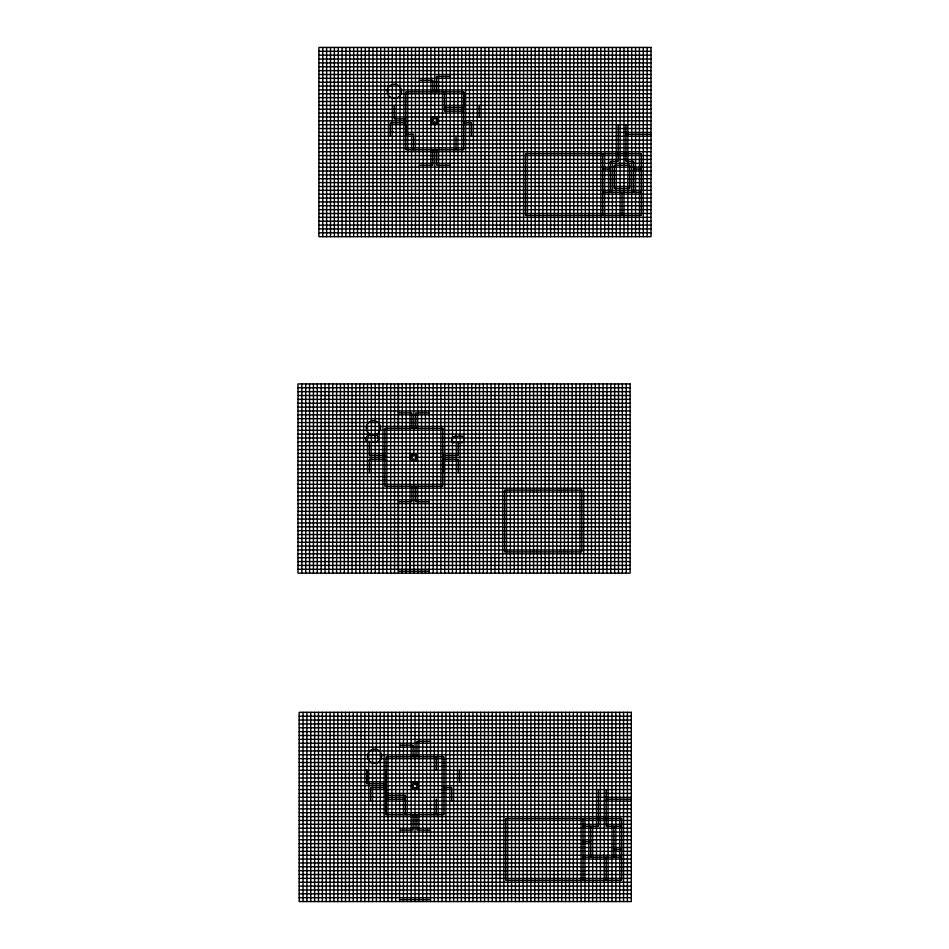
<?xml version="1.0" encoding="UTF-8"?>
<svg xmlns="http://www.w3.org/2000/svg" width="949" height="949" viewBox="0 0 949 949"><rect width="100%" height="100%" fill="white"/><g stroke="black" fill="none" stroke-linecap="round" stroke-linejoin="round"><path stroke-width="1.42" d="M386.065 814.669L386.065 756.744L443.99 756.744L443.99 814.669L386.065 814.669L386.065 789.568M398.39 573.137L398.39 383.93L398.39 428.331M405.804 136.265L405.804 124.687M409.98 571.215L409.98 501.701M442.803 472.744L442.803 461.155M463.729 91.863L463.729 149.776L405.804 149.776L405.804 91.863L463.729 91.863L463.729 107.308L444.417 107.308M366.753 781.846L366.848 770.256M386.065 781.846L386.16 770.256M318.911 51.317L651.014 51.317M318.911 55.172L651.014 55.172M318.911 59.04L651.014 59.04M318.911 62.895L651.014 62.895M318.911 66.762L651.014 66.762M318.911 70.617L651.014 70.617M318.911 74.485L651.014 74.485M450.206 76.406L436.694 76.406L436.694 91.863M318.911 78.34L651.014 78.34M419.316 80.274L432.827 80.274L432.827 91.863M318.911 82.207L651.014 82.207M318.911 86.062L651.014 86.062M318.911 89.93L651.014 89.93M318.911 93.785L651.014 93.785M318.911 97.652L651.014 97.652M318.911 101.507L651.014 101.507M318.911 105.375L651.014 105.375M318.911 109.23L651.014 109.23M463.729 111.163L444.417 111.163L444.417 91.863M318.911 113.097L651.014 113.097M318.911 116.952L651.014 116.952M405.804 118.886L394.215 118.886L394.215 105.375M318.911 120.82L433.076 120.82M436.042 120.82L651.014 120.82M405.804 122.753L390.359 122.753L390.359 136.265M463.729 122.753L471.451 122.753L471.451 136.265M318.911 124.687L651.014 124.687M318.911 128.542L651.014 128.542M392.281 131.899L393.277 131.899M318.911 132.409L651.014 132.409M405.804 134.331L413.527 134.331M625.913 134.331L651.014 134.331M318.911 136.265L651.014 136.265M318.911 140.132L651.014 140.132M318.911 143.987L651.014 143.987M318.911 147.854L651.014 147.854M318.911 151.71L651.014 151.71M318.911 155.577L651.014 155.577M318.911 159.432L651.014 159.432M318.911 163.299L651.014 163.299M419.316 165.233L432.827 165.233L432.827 149.776M450.206 165.233L436.694 165.233L436.694 149.776M318.911 167.154L651.014 167.154M602.745 169.088L610.468 169.088M633.635 169.088L641.358 169.088M318.911 171.022L651.014 171.022M318.911 174.877L651.014 174.877M318.911 178.744L651.014 178.744M318.911 182.599L651.014 182.599M318.911 186.467L651.014 186.467M318.911 190.322L651.014 190.322M602.745 192.256L641.358 192.256M318.911 194.189L651.014 194.189M318.911 198.056L651.014 198.056M318.911 201.912L651.014 201.912M318.911 205.779L651.014 205.779M318.911 209.634L651.014 209.634M318.911 213.501L651.014 213.501M318.911 217.357L651.014 217.357M318.911 221.224L651.014 221.224M318.911 225.079L651.014 225.079M318.911 228.946L651.014 228.946M318.911 232.802L651.014 232.802M297.986 387.785L630.089 387.785M297.986 391.652L630.089 391.652M297.986 395.508L630.089 395.508M297.986 399.375L630.089 399.375M297.986 403.23L630.089 403.23M297.986 407.097L630.089 407.097M297.986 410.953L630.089 410.953M398.39 412.886L411.902 412.886L411.902 428.331M429.28 412.886L415.769 412.886L415.769 428.331M297.986 414.82L630.089 414.82M297.986 418.675L630.089 418.675M297.986 422.542L630.089 422.542M297.986 426.398L630.089 426.398M297.986 430.265L630.089 430.265M297.986 434.12L630.089 434.12M297.986 437.987L630.089 437.987M297.986 441.843L630.089 441.843M297.986 445.71L630.089 445.71M297.986 449.565L630.089 449.565M297.986 453.432L630.089 453.432M384.879 455.366L369.434 455.366L369.434 441.843M442.803 455.366L458.248 455.366L458.248 441.843M297.986 457.299L412.151 457.299M415.116 457.299L630.089 457.299M384.879 459.221L369.434 459.221L369.434 472.744M442.803 459.221L458.248 459.221L458.248 472.744M297.986 461.155L630.089 461.155M297.986 465.022L630.089 465.022M297.986 468.877L630.089 468.877M297.986 472.744L630.089 472.744M297.986 476.6L630.089 476.6M297.986 480.467L630.089 480.467M297.986 484.322L630.089 484.322M297.986 488.189L630.089 488.189M297.986 492.045L630.089 492.045M297.986 495.912L630.089 495.912M297.986 499.767L630.089 499.767M398.39 501.701L411.902 501.701L411.902 486.256M429.28 501.701L415.769 501.701L415.769 486.256M297.986 503.634L630.089 503.634M297.986 507.49L630.089 507.49M297.986 511.357L630.089 511.357M297.986 515.212L630.089 515.212M297.986 519.079L630.089 519.079M297.986 522.935L630.089 522.935M297.986 526.802L630.089 526.802M297.986 530.669L630.089 530.669M297.986 534.524L630.089 534.524M297.986 538.391L630.089 538.391M297.986 542.247L630.089 542.247M297.986 546.114L630.089 546.114M297.986 549.969L630.089 549.969M297.986 553.836L630.089 553.836M297.986 557.692L630.089 557.692M297.986 561.559L630.089 561.559M297.986 565.414L630.089 565.414M297.986 569.281L630.089 569.281M429.28 571.215L398.39 571.215L398.39 486.256M299.184 716.198L631.275 716.198M299.184 720.054L631.275 720.054M299.184 723.921L631.275 723.921M299.184 727.776L631.275 727.776M299.184 731.643L631.275 731.643M299.184 735.499L631.275 735.499M299.184 739.366L631.275 739.366M430.478 741.299L416.955 741.299L416.955 756.744M299.184 743.221L631.275 743.221M399.576 745.155L413.1 745.155L413.1 756.744M299.184 747.088L631.275 747.088M299.184 750.944L631.275 750.944M299.184 754.811L631.275 754.811M299.184 758.678L631.275 758.678M299.184 762.533L631.275 762.533M299.184 766.401L631.275 766.401M299.184 770.256L631.275 770.256M299.184 774.123L631.275 774.123M299.184 777.978L631.275 777.978M299.184 781.846L631.275 781.846M386.065 783.767L366.753 783.767L366.753 770.256M299.184 785.701L413.337 785.701M416.303 785.701L631.275 785.701M386.065 787.634L370.62 787.634L370.62 801.146M443.99 787.634L451.712 787.634L451.712 801.146M299.184 789.568L631.275 789.568M299.184 793.423L631.275 793.423M386.065 795.357L405.377 795.357L405.377 814.669M372.554 796.78L373.538 796.78M299.184 797.29L631.275 797.29M386.065 799.224L405.377 799.224M606.174 799.224L631.275 799.224M299.184 801.146L631.275 801.146M299.184 805.013L631.275 805.013M299.184 808.868L631.275 808.868M299.184 812.735L631.275 812.735M299.184 816.591L631.275 816.591M299.184 820.458L631.275 820.458M299.184 824.313L631.275 824.313M583.006 826.247L598.451 826.247L598.451 789.568M621.619 826.247L606.174 826.247L606.174 789.568M299.184 828.18L631.275 828.18M399.576 830.114L413.1 830.114L413.1 814.669M430.478 830.114L416.955 830.114L416.955 814.669M299.184 832.048L631.275 832.048M299.184 835.903L631.275 835.903M299.184 839.77L631.275 839.77M583.006 841.692L590.729 841.692M299.184 843.625L631.275 843.625M299.184 847.493L631.275 847.493M613.896 849.414L621.619 849.414M299.184 851.348L631.275 851.348M299.184 855.215L631.275 855.215M583.006 857.137L621.619 857.137M299.184 859.07L631.275 859.07M299.184 862.938L631.275 862.938M299.184 866.793L631.275 866.793M299.184 870.66L631.275 870.66M299.184 874.515L631.275 874.515M299.184 878.383L631.275 878.383M299.184 882.238L631.275 882.238M299.184 886.105L631.275 886.105M299.184 889.96L631.275 889.96M299.184 893.828L631.275 893.828M299.184 897.683L631.275 897.683M399.576 899.616L430.478 899.616M647.147 47.45L647.147 236.669M643.292 47.45L643.292 236.669M639.424 47.45L639.424 236.669M635.569 47.45L635.569 236.669M633.635 192.256L633.635 161.366L625.913 161.366L625.913 124.687M631.702 47.45L631.702 236.669M627.847 47.45L627.847 236.669M627.408 712.331L627.408 901.55M626.221 383.93L626.221 573.137M623.979 47.45L623.979 236.669M623.552 712.331L623.552 901.55M622.366 383.93L622.366 573.137M622.046 192.256L622.046 215.423M620.112 47.45L620.112 236.669M619.685 712.331L619.685 901.55M618.499 383.93L618.499 573.137M618.19 124.687L618.19 161.366L610.468 161.366L610.468 192.256M616.257 47.45L616.257 236.669M615.83 712.331L615.83 901.55M614.632 383.93L614.632 573.137M613.896 826.247L613.896 857.137M612.39 47.45L612.39 236.669M611.963 712.331L611.963 901.55M610.776 383.93L610.776 573.137M608.534 47.45L608.534 236.669M608.107 712.331L608.107 901.55M606.909 383.93L606.909 573.137M606.174 857.137L606.174 880.316M604.667 47.45L604.667 236.669M604.24 712.331L604.24 901.55M603.054 383.93L603.054 573.137M602.745 153.643L602.745 215.423M600.812 47.45L600.812 236.669M600.385 712.331L600.385 901.55M599.187 383.93L599.187 573.137M596.945 47.45L596.945 236.669M596.518 712.331L596.518 901.55M595.331 383.93L595.331 573.137M593.089 47.45L593.089 236.669M592.662 712.331L592.662 901.55M591.464 383.93L591.464 573.137M590.729 826.247L590.729 857.137M589.222 47.45L589.222 236.669M588.795 712.331L588.795 901.55M587.609 383.93L587.609 573.137M585.367 47.45L585.367 236.669M584.94 712.331L584.94 901.55M583.742 383.93L583.742 573.137M583.006 818.524L583.006 880.316M581.5 47.45L581.5 236.669M581.073 712.331L581.073 901.55M579.886 383.93L579.886 573.137M577.644 47.45L577.644 236.669M577.217 712.331L577.217 901.55M576.019 383.93L576.019 573.137M573.777 47.45L573.777 236.669M573.35 712.331L573.35 901.55M572.164 383.93L572.164 573.137M569.922 47.45L569.922 236.669M569.483 712.331L569.483 901.55M568.297 383.93L568.297 573.137M566.055 47.45L566.055 236.669M565.628 712.331L565.628 901.55M564.441 383.93L564.441 573.137M562.199 47.45L562.199 236.669M561.761 712.331L561.761 901.55M560.574 383.93L560.574 573.137M558.332 47.45L558.332 236.669M557.905 712.331L557.905 901.55M556.719 383.93L556.719 573.137M554.477 47.45L554.477 236.669M554.038 712.331L554.038 901.55M552.852 383.93L552.852 573.137M550.61 47.45L550.61 236.669M550.183 712.331L550.183 901.55M548.996 383.93L548.996 573.137M546.743 47.45L546.743 236.669M546.316 712.331L546.316 901.55M545.129 383.93L545.129 573.137M542.887 47.45L542.887 236.669M542.46 712.331L542.46 901.55M541.262 383.93L541.262 573.137M539.02 47.45L539.02 236.669M538.593 712.331L538.593 901.55M537.407 383.93L537.407 573.137M535.165 47.45L535.165 236.669M534.738 712.331L534.738 901.55M533.54 383.93L533.54 573.137M531.298 47.45L531.298 236.669M530.871 712.331L530.871 901.55M529.684 383.93L529.684 573.137M527.442 47.45L527.442 236.669M527.015 712.331L527.015 901.55M525.817 383.93L525.817 573.137M523.575 47.45L523.575 236.669M523.148 712.331L523.148 901.55M521.962 383.93L521.962 573.137M519.72 47.45L519.72 236.669M519.293 712.331L519.293 901.55M518.095 383.93L518.095 573.137M515.853 47.45L515.853 236.669M515.426 712.331L515.426 901.55M514.239 383.93L514.239 573.137M511.997 47.45L511.997 236.669M511.57 712.331L511.57 901.55M510.372 383.93L510.372 573.137M508.13 47.45L508.13 236.669M507.703 712.331L507.703 901.55M506.517 383.93L506.517 573.137M504.275 47.45L504.275 236.669M503.848 712.331L503.848 901.55M502.65 383.93L502.65 573.137M500.408 47.45L500.408 236.669M499.981 712.331L499.981 901.55M498.794 383.93L498.794 573.137M496.552 47.45L496.552 236.669M496.113 712.331L496.113 901.55M494.927 383.93L494.927 573.137M492.685 47.45L492.685 236.669M492.258 712.331L492.258 901.55M491.072 383.93L491.072 573.137M488.83 47.45L488.83 236.669M488.391 712.331L488.391 901.55M487.205 383.93L487.205 573.137M484.963 47.45L484.963 236.669M484.536 712.331L484.536 901.55M483.349 383.93L483.349 573.137M481.107 47.45L481.107 236.669M480.668 712.331L480.668 901.55M479.482 383.93L479.482 573.137M479.174 105.375L479.174 116.952M477.24 47.45L477.24 236.669M476.813 712.331L476.813 901.55M475.627 383.93L475.627 573.137M473.373 47.45L473.373 236.669M472.946 712.331L472.946 901.55M471.76 383.93L471.76 573.137M469.518 47.45L469.518 236.669M469.091 712.331L469.091 901.55M467.893 383.93L467.893 573.137M465.651 47.45L465.651 236.669M465.224 712.331L465.224 901.55M464.037 383.93L464.037 573.137M461.795 47.45L461.795 236.669M461.368 712.331L461.368 901.55M460.17 383.93L460.17 573.137M459.435 770.256L459.435 781.846M457.928 47.45L457.928 236.669M457.501 712.331L457.501 901.55M456.315 383.93L456.315 573.137M456.006 136.265L456.006 149.776M454.073 47.45L454.073 236.669M453.646 712.331L453.646 901.55M452.448 383.93L452.448 573.137M450.206 47.45L450.206 236.669M449.779 712.331L449.779 901.55M448.592 383.93L448.592 573.137M446.35 47.45L446.35 236.669M445.923 712.331L445.923 901.55M444.725 383.93L444.725 573.137M442.483 47.45L442.483 236.669M442.056 712.331L442.056 901.55M440.87 383.93L440.87 573.137M438.628 47.45L438.628 236.669M438.201 712.331L438.201 901.55M437.003 383.93L437.003 573.137M436.267 756.744L436.267 770.256M436.267 799.224L436.267 814.669M434.761 47.45L434.761 118.411M434.761 121.365L434.761 236.669M434.334 712.331L434.334 901.55M433.147 383.93L433.147 573.137M430.905 47.45L430.905 236.669M430.478 712.331L430.478 901.55M429.28 383.93L429.28 573.137M427.038 47.45L427.038 236.669M426.611 712.331L426.611 901.55M425.425 383.93L425.425 573.137M423.183 47.45L423.183 236.669M422.744 712.331L422.744 901.55M421.558 383.93L421.558 573.137M419.316 47.45L419.316 236.669M418.889 712.331L418.889 901.55M417.702 383.93L417.702 573.137M415.46 47.45L415.46 236.669M415.021 712.331L415.021 784.764M415.021 787.729L415.021 901.55M413.835 383.93L413.835 456.362M413.835 459.316L413.835 573.137M413.527 136.265L413.527 149.776M411.593 47.45L411.593 236.669M411.166 712.331L411.166 901.55M409.98 383.93L409.98 573.137M407.738 47.45L407.738 236.669M407.299 712.331L407.299 901.55M406.113 383.93L406.113 573.137M403.871 47.45L403.871 236.669M403.444 712.331L403.444 901.55M402.257 383.93L402.257 573.137M400.003 47.45L400.003 236.669M399.576 712.331L399.576 901.55M396.148 47.45L396.148 236.669M395.721 712.331L395.721 901.55M394.523 383.93L394.523 573.137M392.281 47.45L392.281 236.669M391.854 712.331L391.854 901.55M390.668 383.93L390.668 573.137M388.426 47.45L388.426 236.669M387.999 712.331L387.999 901.55M386.801 383.93L386.801 573.137M384.559 47.45L384.559 236.669M384.131 712.331L384.131 901.55M382.945 383.93L382.945 573.137M380.703 47.45L380.703 236.669M380.276 712.331L380.276 901.55M379.078 383.93L379.078 573.137M376.836 47.45L376.836 236.669M376.409 712.331L376.409 901.55M375.223 383.93L375.223 573.137M372.981 47.45L372.981 236.669M372.554 712.331L372.554 901.55M371.356 383.93L371.356 573.137M369.114 47.45L369.114 236.669M368.687 712.331L368.687 901.55M367.5 383.93L367.5 573.137M365.258 47.45L365.258 236.669M364.831 712.331L364.831 901.55M363.633 383.93L363.633 573.137M361.391 47.45L361.391 236.669M360.964 712.331L360.964 901.55M359.778 383.93L359.778 573.137M357.536 47.45L357.536 236.669M357.109 712.331L357.109 901.55M355.911 383.93L355.911 573.137M353.669 47.45L353.669 236.669M353.242 712.331L353.242 901.55M352.055 383.93L352.055 573.137M349.813 47.45L349.813 236.669M349.374 712.331L349.374 901.55M348.188 383.93L348.188 573.137M345.946 47.45L345.946 236.669M345.519 712.331L345.519 901.55M344.333 383.93L344.333 573.137M342.091 47.45L342.091 236.669M341.652 712.331L341.652 901.55M340.466 383.93L340.466 573.137M338.224 47.45L338.224 236.669M337.797 712.331L337.797 901.55M336.61 383.93L336.61 573.137M334.368 47.45L334.368 236.669M333.929 712.331L333.929 901.55M332.743 383.93L332.743 573.137M330.501 47.45L330.501 236.669M330.074 712.331L330.074 901.55M328.888 383.93L328.888 573.137M326.634 47.45L326.634 236.669M326.207 712.331L326.207 901.55M325.021 383.93L325.021 573.137M322.779 47.45L322.779 236.669M322.352 712.331L322.352 901.55M321.153 383.93L321.153 573.137M318.484 712.331L318.484 901.55M317.298 383.93L317.298 573.137M314.629 712.331L314.629 901.55M313.431 383.93L313.431 573.137M310.762 712.331L310.762 901.55M309.576 383.93L309.576 573.137M306.907 712.331L306.907 901.55M305.708 383.93L305.708 573.137M303.039 712.331L303.039 901.55M301.853 383.93L301.853 573.137M378.283 437.121L377.999 437.904A1.352 1.352 0 0 1 377.999 440.122L377.299 441.226A1.4 1.4 0 0 1 374.879 441.238A1.661 1.661 0 0 1 372.162 441.238A1.708 1.708 0 0 1 369.363 441.238A1.625 1.625 0 0 1 366.694 441.238A2.254 2.254 0 0 1 366.694 437.548A1.329 1.329 0 0 1 368.307 436.077A1.898 1.898 0 0 1 371.415 436.077A2.028 2.028 0 0 1 374.736 436.077A1.708 1.708 0 0 1 377.536 436.077L378.283 437.121M464.014 437.94L463.729 438.723A1.352 1.352 0 0 1 463.729 440.941L462.97 442.044A1.4 1.4 0 0 1 460.609 442.044A1.661 1.661 0 0 1 457.892 442.044A1.708 1.708 0 0 1 455.093 442.044A1.625 1.625 0 0 1 452.424 442.044A2.254 2.254 0 0 1 452.424 438.355A1.329 1.329 0 0 1 454.037 436.896A1.898 1.898 0 0 1 457.145 436.896A2.028 2.028 0 0 1 460.467 436.896A1.708 1.708 0 0 1 463.278 436.896L464.014 437.94M651.014 47.45L318.911 47.45L318.911 236.669L651.014 236.669L651.014 47.45M438.141 117.439L431.38 117.439L431.38 124.2L438.141 124.2L438.141 117.439M436.694 118.886L432.827 118.886L432.827 122.753L436.694 122.753L436.694 118.886M641.358 153.643L525.509 153.643L525.509 215.423L641.358 215.423L641.358 153.643M629.768 165.233L614.323 165.233L614.323 188.4L629.768 188.4L629.768 165.233M630.089 383.93L297.986 383.93L297.986 573.137L630.089 573.137L630.089 383.93M442.803 428.331L384.879 428.331L384.879 486.256L442.803 486.256L442.803 428.331M417.216 453.919L410.454 453.919L410.454 460.668L417.216 460.668L417.216 453.919M415.769 455.366L411.902 455.366L411.902 459.221L415.769 459.221L415.769 455.366M581.82 490.111L504.583 490.111L504.583 551.903L581.82 551.903L581.82 490.111M631.275 712.331L299.184 712.331L299.184 901.55L631.275 901.55L631.275 712.331M418.402 782.32L411.652 782.32L411.652 789.082L418.402 789.082L418.402 782.32M416.955 783.767L413.1 783.767L413.1 787.634L416.955 787.634L416.955 783.767M621.619 818.524L505.77 818.524L505.77 880.316L621.619 880.316L621.619 818.524M371.012 762.474A7.177 7.177 0 0 0 381.771 756.258A7.177 7.177 0 0 0 371.012 750.042A7.177 7.177 0 0 0 371.012 762.474M390.324 97.32A7.177 7.177 0 0 0 401.498 91.887A7.177 7.177 0 0 0 391.202 84.924A7.177 7.177 0 0 0 390.324 97.32M369.825 434.061A7.177 7.177 0 0 0 380.585 427.845A7.177 7.177 0 0 0 369.825 421.641A7.177 7.177 0 0 0 369.825 434.061"/></g></svg>
